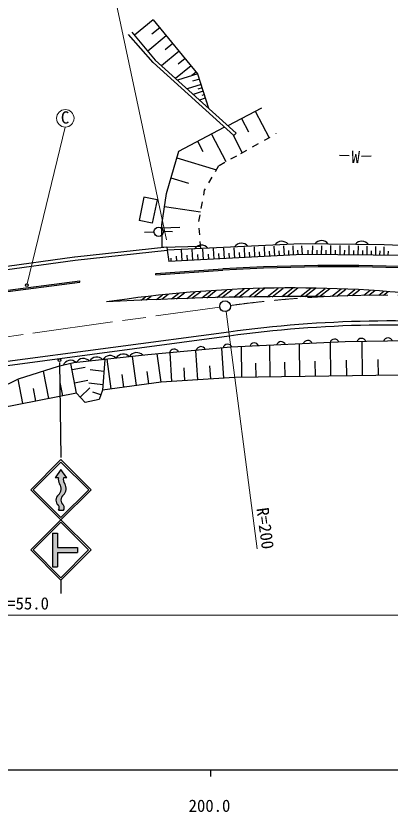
# Model space of a CAD drawing. Units: millimetres, scale not verified. Extents: x 40000 to 680000, y 20000 to 380000.
# Drawn here: x 238943 to 294804, y 198715 to 317508 of the extents above; entities that cross this region are included whole.
import ezdxf
from ezdxf.enums import TextEntityAlignment as Align

# ---------------------------------------------------------------- set-up
doc = ezdxf.new("R2010")
doc.units = ezdxf.units.MM
doc.header["$LTSCALE"] = 1000
doc.linetypes.add('CHAIN', pattern=[18.5, 12, -1.5, 3.5, -1.5])
for name, color, linetype, lineweight in [('M-BGD', 7, 'Continuous', 25), ('M-BMK', 2, 'CHAIN', 13), ('M-BMK-SRVR', 3, 'Continuous', 25), ('M-STR-HTXT', 7, 'Continuous', 13), ('M-STR-STRC', 7, 'Continuous', 25), ('M-TTL-BAND', 7, 'Continuous', 25)]:
    doc.layers.add(name, color=color, linetype=linetype, lineweight=lineweight)
doc.styles.add('ＭＳ ゴシック', font='')
doc.styles.get('ＭＳ ゴシック').set_extended_font_data('MS Gothic')

msp = doc.modelspace()

# ---------------------------------------------------------------- hatches: boundary and pattern name
at = {"layer": 'M-STR-STRC'}
for points in [[(245660, 249850), (246535, 248600), (246035, 248600), (246027, 248553), (246021, 248507), (246017, 248460), (246014, 248413), (246014, 248367), (246015, 248320), (246018, 248273), (246023, 248226), (246030, 248180), (246038, 248134), (246048, 248088), (246061, 248043), (246075, 247998), (246090, 247954), (246108, 247910), (246127, 247868), (246147, 247825), (246170, 247784), (246194, 247744), (246219, 247705), (246222, 247700), (246250, 247657), (246275, 247612), (246299, 247567), (246321, 247521), (246342, 247474), (246360, 247426), (246376, 247377), (246391, 247328), (246404, 247278), (246414, 247228), (246423, 247178), (246430, 247127), (246434, 247076), (246437, 247025), (246438, 246973), (246436, 246922), (246433, 246871), (246428, 246820), (246420, 246769), (246411, 246719), (246400, 246669), (246387, 246619), (246371, 246570), (246354, 246522), (246335, 246474), (246314, 246428), (246292, 246382), (246267, 246337), (246241, 246292), (246213, 246249), (246184, 246208), (246152, 246167), (246120, 246127), (246085, 246089), (246050, 246053), (246035, 246038), (246005, 246015), (245977, 245990), (245949, 245964), (245923, 245937), (245897, 245909), (245873, 245880), (245850, 245850), (245828, 245820), (245807, 245788), (245788, 245756), (245770, 245723), (245753, 245689), (245737, 245654), (245723, 245619), (245710, 245584), (245699, 245548), (245689, 245511), (245680, 245475), (245673, 245437), (245668, 245400), (245664, 245363), (245661, 245325), (245660, 245287), (245660, 245249), (245662, 245212), (245665, 245174), (245670, 245136), (245676, 245099), (245684, 245062), (245693, 245026), (245704, 244989), (245716, 244953), (245729, 244918), (245744, 244883), (245760, 244849), (245777, 244816), (245796, 244783), (245816, 244751), (245837, 244720), (245860, 244689), (245883, 244660), (245908, 244631), (245934, 244604), (245961, 244577), (245989, 244552), (246018, 244527), (246035, 244514), (246049, 244493), (246063, 244471), (246076, 244449), (246088, 244427), (246099, 244404), (246109, 244381), (246119, 244357), (246127, 244333), (246134, 244308), (246141, 244284), (246146, 244259), (246151, 244234), (246154, 244209), (246157, 244183), (246158, 244158), (246159, 244132), (246158, 244107), (246156, 244081), (246154, 244056), (246150, 244031), (246146, 244006), (246140, 243981), (246134, 243956), (246127, 243932), (246118, 243908), (246109, 243884), (246099, 243860), (246088, 243838), (246075, 243815), (246063, 243793), (246049, 243772), (246035, 243752), (245285, 243752), (245299, 243771), (245313, 243791), (245325, 243812), (245337, 243833), (245348, 243855), (245358, 243877), (245367, 243900), (245376, 243922), (245383, 243945), (245390, 243969), (245395, 243992), (245400, 244016), (245404, 244040), (245406, 244064), (245408, 244088), (245409, 244113), (245409, 244137), (245408, 244161), (245406, 244185), (245403, 244209), (245399, 244233), (245395, 244257), (245389, 244281), (245382, 244304), (245375, 244327), (245366, 244350), (245357, 244372), (245347, 244394), (245336, 244416), (245324, 244437), (245311, 244458), (245298, 244478), (245285, 244496), (245255, 244520), (245226, 244546), (245198, 244572), (245171, 244600), (245146, 244629), (245121, 244659), (245098, 244689), (245076, 244721), (245055, 244753), (245036, 244787), (245017, 244821), (245000, 244855), (244985, 244890), (244971, 244926), (244958, 244963), (244947, 245000), (244937, 245037), (244929, 245075), (244922, 245112), (244917, 245151), (244913, 245189), (244911, 245227), (244910, 245266), (244911, 245304), (244913, 245343), (244917, 245381), (244922, 245419), (244928, 245457), (244937, 245495), (244946, 245532), (244958, 245569), (244970, 245606), (244984, 245642), (245000, 245677), (245016, 245712), (245034, 245746), (245054, 245779), (245075, 245811), (245097, 245843), (245120, 245874), (245144, 245904), (245170, 245932), (245196, 245960), (245224, 245987), (245253, 246013), (245283, 246037), (245286, 246039), (245322, 246075), (245357, 246113), (245390, 246152), (245422, 246192), (245452, 246234), (245481, 246276), (245508, 246320), (245533, 246365), (245556, 246410), (245578, 246457), (245597, 246504), (245615, 246552), (245631, 246601), (245645, 246650), (245657, 246700), (245667, 246750), (245675, 246801), (245681, 246852), (245685, 246903), (245688, 246954), (245688, 247005), (245686, 247056), (245682, 247107), (245676, 247158), (245668, 247209), (245658, 247259), (245646, 247309), (245632, 247359), (245617, 247407), (245599, 247455), (245579, 247503), (245558, 247549), (245535, 247595), (245510, 247640), (245483, 247684), (245472, 247700), (245447, 247739), (245422, 247780), (245400, 247821), (245379, 247863), (245360, 247905), (245342, 247949), (245326, 247993), (245312, 248038), (245300, 248083), (245289, 248129), (245280, 248175), (245273, 248221), (245268, 248268), (245265, 248314), (245264, 248361), (245264, 248408), (245266, 248455), (245270, 248502), (245276, 248548), (245284, 248594), (245285, 248600), (244785, 248600)], [(244406, 240329), (245156, 240329), (245156, 238204), (248156, 238204), (248156, 237454), (245156, 237454), (245156, 235329), (244406, 235329)]]:
    msp.add_hatch(color=256, dxfattribs=at).paths.add_polyline_path(points)

# ---------------------------------------------------------------- linework, layer by layer
at = {"layer": 'M-BGD'}
for p, q in [((259448, 316928), (256657, 314630)), ((256272, 315094), (259744, 310913)), ((260423, 315743), (259253, 314780)), ((259409, 310542), (255760, 314749)), ((261399, 314559), (258618, 312268)), ((262351, 313403), (261209, 312463)), ((263303, 312247), (260669, 310078)), ((259409, 310542), (271479, 299655)), ((259744, 310913), (271814, 300026)), ((265085, 310083), (262774, 308180)), ((264194, 311165), (263177, 310328)), ((265869, 309131), (265226, 308602)), ((266081, 308860), (263070, 307913)), ((266330, 308069), (265321, 307752)), ((266579, 307279), (264499, 306624)), ((266740, 306768), (266089, 306564)), ((266900, 306258), (265420, 305793)), ((267061, 305748), (266691, 305632)), ((267221, 305238), (266342, 304961)), ((267372, 304761), (267274, 304731)), ((270611, 301150), (275640, 303793)), ((274662, 303279), (276731, 299342)), ((272636, 302215), (273686, 300218)), ((263254, 297324), (270058, 300894)), ((268125, 299879), (270284, 295764)), ((271322, 299796), (272739, 297099)), ((271814, 300026), (271479, 299655)), ((276031, 298948), (276903, 299438)), ((277774, 299928), (277809, 299947)), ((266067, 298800), (266858, 297291)), ((274287, 297969), (275159, 298458)), ((261400, 291033), (263254, 297324)), ((272543, 296989), (273415, 297479)), ((262955, 296309), (268892, 294559)), ((271028, 296167), (271907, 296644)), ((287236, 296733), (288716, 296670)), ((290531, 296593), (291989, 296614)), ((268749, 294312), (269249, 295178)), ((269269, 295214), (270149, 295691)), ((267750, 292579), (268250, 293445)), ((262080, 293340), (264691, 292571)), ((266985, 290760), (267120, 291486)), ((267120, 291486), (267250, 291713)), ((258047, 290452), (257340, 286995)), ((260011, 290050), (258047, 290452)), ((260011, 290050), (259303, 286593)), ((260710, 286359), (261400, 291033)), ((261112, 289079), (266525, 288280)), ((266620, 288794), (266803, 289777)), ((266256, 286827), (266438, 287811)), ((259303, 286593), (257340, 286995)), ((260789, 283026), (260710, 286359)), ((260712, 286373), (260794, 286361)), ((259554, 285220), (258134, 285180)), ((260721, 285900), (263408, 285964)), ((261013, 285377), (262315, 285338)), ((266379, 284839), (266285, 285835)), ((247728, 281560), (261454, 283059)), ((260789, 283026), (266538, 283162)), ((261454, 283059), (261509, 282562)), ((281478, 283519), (261509, 282562)), ((266568, 282848), (266473, 283844)), ((266949, 281143), (266868, 282729)), ((268518, 281223), (268438, 282793)), ((270071, 281303), (269991, 282855)), ((271606, 281382), (271527, 282917)), ((273125, 281460), (273047, 282979)), ((274627, 281537), (274550, 283040)), ((276113, 281614), (276037, 283100)), ((277583, 281689), (277507, 283159)), ((279024, 281763), (278950, 283205)), ((280400, 281834), (280330, 283210)), ((293942, 283361), (281478, 283519)), ((281714, 281901), (281647, 283215)), ((283238, 281890), (283248, 283222)), ((284585, 281880), (284595, 283227)), ((285948, 281870), (285958, 283233)), ((287327, 281859), (287337, 283238)), ((288710, 281849), (288720, 283232)), ((290061, 281839), (290071, 283190)), ((291380, 281829), (291390, 283149)), ((292669, 281819), (292678, 283108)), ((293928, 281810), (293937, 283069)), ((302541, 282966), (293942, 283361)), ((222032, 278035), (247714, 281559)), ((247782, 281063), (261509, 282562)), ((261509, 282562), (261755, 280876)), ((262948, 280937), (262910, 281681)), ((263759, 280979), (263676, 282600)), ((264561, 281020), (264519, 281826)), ((265363, 281061), (265280, 282665)), ((266156, 281102), (266115, 281900)), ((267734, 281183), (267693, 281972)), ((269294, 281263), (269254, 282044)), ((270838, 281343), (270799, 282114)), ((272365, 281421), (272326, 282185)), ((273876, 281499), (273837, 282254)), ((275370, 281575), (275331, 282323)), ((276848, 281651), (276810, 282390)), ((278303, 281726), (278266, 282457)), ((279712, 281799), (279676, 282503)), ((281057, 281868), (281023, 282540)), ((282572, 281895), (282577, 282557)), ((283911, 281885), (283916, 282555)), ((285267, 281875), (285272, 282552)), ((286638, 281865), (286643, 282550)), ((288018, 281854), (288024, 282548)), ((289385, 281844), (289390, 282527)), ((290720, 281834), (290725, 282502)), ((292024, 281824), (292029, 282476)), ((293298, 281815), (293303, 282452)), ((294542, 281805), (294547, 282428)), ((221906, 277513), (247782, 281063)), ((262138, 280896), (262113, 281372)), ((259812, 279079), (269831, 279749)), ((259825, 278879), (269844, 279550)), ((259825, 278879), (259812, 279079)), ((222367, 274640), (248479, 277973)), ((222392, 274441), (248504, 277775)), ((248504, 277775), (248479, 277973)), ((270714, 270324), (222158, 263856)), ((270793, 269730), (222237, 263261)), ((288075, 268855), (271035, 268066)), ((281347, 263695), (281285, 268541)), ((285948, 263754), (285884, 268754)), ((305036, 269131), (288075, 268855)), ((290701, 263815), (290635, 268897)), ((271035, 268066), (258649, 266962)), ((266098, 263214), (265814, 267601)), ((269971, 263465), (269681, 267946)), ((272672, 263584), (272614, 268139)), ((276924, 263638), (276864, 268336)), ((258649, 266962), (247605, 265739)), ((252223, 266250), (251865, 261676)), ((253172, 261853), (252572, 266289)), ((256952, 262364), (256365, 266709)), ((260621, 262860), (260050, 267087)), ((262225, 262963), (261947, 267256)), ((288324, 263784), (288294, 266124)), ((293077, 263845), (293046, 266259)), ((245238, 265187), (239271, 263306)), ((247605, 265739), (245238, 265187)), ((247999, 261203), (247147, 265632)), ((247321, 264727), (249285, 265105)), ((264162, 263089), (264038, 264995)), ((268035, 263340), (267908, 265306)), ((274798, 263611), (274771, 265695)), ((279135, 263666), (279108, 265835)), ((283647, 263724), (283618, 265980)), ((243863, 260404), (243071, 264504)), ((252084, 264476), (250047, 264692)), ((255062, 262108), (254803, 264027)), ((258787, 262612), (258535, 264474)), ((239271, 263306), (220112, 254202)), ((239976, 259654), (239271, 263306)), ((245931, 260804), (245544, 262809)), ((247699, 262763), (249663, 263141)), ((251928, 262481), (249836, 262703)), ((241920, 260029), (241556, 261914)), ((248524, 260647), (249979, 262019)), ((251623, 260951), (250416, 261353))]:
    msp.add_line(p, q, dxfattribs=at)
for points in [[(259448, 316928), (266074, 308881), (267692, 303744)], [(313506, 281034), (303211, 281231), (297531, 281783), (281714, 281901), (261755, 280876)], [(311820, 266804), (303300, 264280), (296200, 263885), (271587, 263570)], [(271587, 263570), (260621, 262860), (251865, 261676)], [(251865, 261676), (251391, 260256), (249301, 259822), (247999, 261203)], [(247999, 261203), (236560, 258994), (220309, 251973), (203427, 243926), (197195, 242743), (191436, 239745)]]:
    msp.add_lwpolyline(points, dxfattribs=at)
for centre, radius in [((260256, 285294), 700), ((240574, 277346), 200), ((245465, 266143), 200)]:
    msp.add_circle(centre, radius, dxfattribs=at)
for centre, radius, start, end in [((284572, 282729), 1250, 36.14467, 142.40488), ((266634, 282057), 1250, 39.61234, 145.87254), ((272627, 282344), 1250, 39.61234, 145.87254), ((278621, 282631), 1250, 39.61234, 145.87254), ((290571, 282653), 1250, 36.14467, 142.40488), ((287136, -11291), 291554, 87.01521, 93.40249), ((287136, -11291), 291354, 87.01521, 93.40249), ((294909, 95528), 176463, 84.21919, 97.8807), ((294909, 95528), 175863, 84.21919, 97.8807), ((270540, 267831), 692, 20.47288, 169.15168), ((274528, 268033), 694, 18.91089, 166.39048), ((278524, 268218), 694, 18.91089, 166.39048), ((282519, 268403), 694, 18.91089, 166.39048), ((286515, 268588), 694, 18.91089, 166.39048), ((290507, 268700), 694, 17.19284, 164.67243), ((294507, 268765), 694, 17.19284, 164.67243), ((262573, 267117), 694, 21.3559, 168.8355), ((266558, 267472), 694, 21.3559, 168.8355), ((247102, 264930), 1194, 45.15233, 158.79538), ((249020, 265141), 1250, 43.18763, 149.44783), ((251008, 265361), 1250, 43.18763, 149.44783), ((252996, 265581), 1250, 43.18763, 149.44783), ((254983, 265801), 1250, 43.18763, 149.44783), ((256971, 266021), 1250, 43.18763, 149.44783)]:
    msp.add_arc(centre, radius, start, end, dxfattribs=at)
at = {"layer": 'M-BMK'}
msp.add_line((223171, 267627), (269377, 274075), dxfattribs=at)
msp.add_arc((293542, 110605), 165241, 83.26974, 97.85413, dxfattribs=at)
at = {"layer": 'M-BMK-SRVR'}
msp.add_circle((270169, 274185), 800, dxfattribs=at)
at = {"layer": 'M-STR-HTXT'}
for p, q in [((261408, 284083), (251152, 332521)), ((246276, 300931), (240627, 277538)), ((270345, 273405), (274937, 238012)), ((111547, 228111), (327374, 228111))]:
    msp.add_line(p, q, dxfattribs=at)
msp.add_circle((246315, 302231), 1300, dxfattribs=at)
at = {"layer": 'M-STR-STRC'}
for p, q in [((272212, 275553), (273806, 276803)), ((273702, 275577), (275326, 276850)), ((274445, 275588), (276079, 276868)), ((276451, 275611), (278101, 276904)), ((277189, 275617), (278841, 276911)), ((278660, 275627), (280307, 276918)), ((279394, 275630), (281035, 276917)), ((281364, 275634), (282979, 276900)), ((282093, 275633), (283694, 276888)), ((283547, 275629), (285114, 276858)), ((284272, 275626), (285819, 276839)), ((257623, 275089), (258290, 275612)), ((258397, 275124), (259147, 275712)), ((259940, 275190), (260842, 275897)), ((260710, 275222), (261681, 275983)), ((262170, 275278), (263263, 276135)), ((262935, 275306), (264087, 276209)), ((264460, 275358), (265718, 276344)), ((265220, 275382), (266526, 276406)), ((266676, 275425), (268064, 276513)), ((267432, 275446), (268858, 276564)), ((268940, 275485), (270432, 276654)), ((269692, 275502), (271212, 276694)), ((271465, 275539), (273041, 276774)), ((286083, 275678), (287492, 276783)), ((286855, 275711), (288186, 276755)), ((288384, 275766), (289565, 276692)), ((289141, 275788), (290250, 276657)), ((290887, 275825), (291834, 276567)), ((291630, 275835), (292509, 276525)), ((293102, 275846), (293851, 276433)), ((293832, 275846), (294517, 276383)), ((245472, 265781), (245650, 251640)), ((241159, 246801), (245659, 251301)), ((241512, 246801), (245659, 250948)), ((250159, 246801), (245659, 251301)), ((249806, 246801), (245659, 250948)), ((245660, 249850), (244785, 248600)), ((246535, 248600), (245660, 249850)), ((245285, 248600), (244785, 248600)), ((246535, 248600), (246035, 248600)), ((245659, 242301), (241159, 246801)), ((245659, 242654), (241512, 246801)), ((250159, 246801), (245659, 242300)), ((249806, 246801), (245659, 242654)), ((245285, 243752), (246035, 243752)), ((241157, 237829), (245657, 242329)), ((241510, 237829), (245657, 241976)), ((250157, 237829), (245657, 242329)), ((249803, 237829), (245657, 241976)), ((244406, 240329), (244406, 235329)), ((244406, 240329), (245156, 240329)), ((245156, 240329), (245156, 238204)), ((241157, 237829), (245657, 233329)), ((241510, 237829), (245657, 233682)), ((245156, 238204), (248156, 238204)), ((245657, 233329), (250157, 237829)), ((245657, 233682), (249803, 237829)), ((248156, 238204), (248156, 237454)), ((245156, 237454), (248156, 237454)), ((245156, 237454), (245156, 235329)), ((244406, 235329), (245156, 235329)), ((245657, 233329), (245657, 231329))]:
    msp.add_line(p, q, dxfattribs=at)
for centre, radius, start, end in [((280375, 89451), 187466, 83.19039, 98.56687), ((281547, -247019), 522656, 89.61384, 93.1915), ((246458, 248375), 1194, 169.14543, 214.39886), ((247207, 248375), 1194, 169.1435, 214.40574), ((244383, 246982), 1305, 313.77819, 33.39343), ((245132, 246982), 1306, 313.73892, 33.38586), ((245891, 245267), 981, 128.10131, 231.81801), ((246622, 245276), 962, 127.59913, 232.40087), ((244791, 244123), 618, 323.0004, 37.04826), ((245509, 244133), 649, 324.05424, 35.94896)]:
    msp.add_arc(centre, radius, start, end, dxfattribs=at)
at = {"layer": 'M-TTL-BAND'}
for p, q in [((40000, 205000), (579000, 205000)), ((268000, 205000), (268000, 204000))]:
    msp.add_line(p, q, dxfattribs=at)

# ---------------------------------------------------------------- texts
at = {"layer": 'M-BGD', "style": 'ＭＳ ゴシック'}
msp.add_text('W', height=1833, rotation=356.868, dxfattribs=at).set_placement((289580, 295008), align=Align.BOTTOM_CENTER)
at = {"layer": 'M-STR-HTXT', "style": 'ＭＳ ゴシック'}
msp.add_text('C', height=1833, dxfattribs=at).set_placement((245655, 300892), align=Align.BOTTOM_LEFT)
for s, rotation, p in [('R=200', 277.746, (274724, 240859)), ('側溝\u3000L=55.0', 359.912, (236382, 228400))]:
    msp.add_text(s, height=1833, rotation=rotation, dxfattribs=at).set_placement(p, align=Align.BOTTOM_CENTER)
at = {"layer": 'M-TTL-BAND', "style": 'ＭＳ ゴシック'}
msp.add_text('200.0', height=1833, dxfattribs=at).set_placement((267844, 198195), align=Align.BOTTOM_CENTER)

doc.saveas('drawing.dxf')
